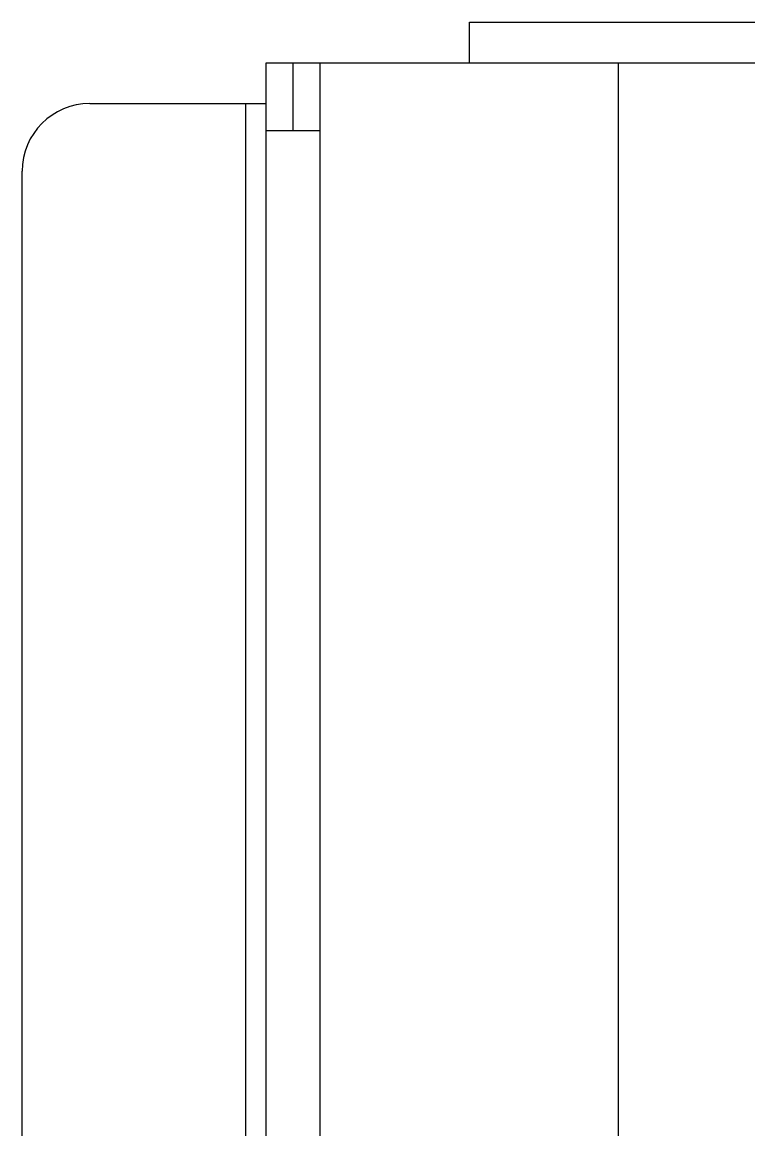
# Model space of a CAD drawing. Header units: millimetres. Extents: x 42356 to 50646, y 31507 to 39566.
# Drawn here: x 47411.53 to 47438.34, y 33934.64 to 33975.49 of the extents above; entities that cross this region are included whole.
import ezdxf

# ---------------------------------------------------------------- set-up
doc = ezdxf.new("R2010")
doc.units = ezdxf.units.MM
doc.layers.add('000-PI-ORMAR', color=2, linetype='Continuous')

msp = doc.modelspace()

# ---------------------------------------------------------------- linework, layer by layer
at = {"layer": '000-PI-ORMAR'}
for p, q in [((47428.026, 33975.489), (48213.026, 33975.489)), ((47428.026, 33973.989), (47428.026, 33975.489)), ((47420.526, 33973.989), (47421.526, 33973.989)), ((47420.526, 33973.989), (47421.526, 33973.989)), ((47420.526, 31875.989), (47420.526, 33973.989)), ((47421.526, 33973.989), (47422.525, 33973.989)), ((47421.526, 33971.489), (47421.526, 33973.989)), ((47421.526, 33973.989), (47422.525, 33973.989)), ((47421.526, 33971.489), (47421.526, 33973.989)), ((47422.526, 33973.989), (48218.526, 33973.989)), ((47422.526, 33915.989), (47422.526, 33973.989)), ((47422.526, 33915.989), (47422.526, 33973.989)), ((47433.526, 33915.989), (47433.526, 33973.989)), ((47414.026, 33972.489), (47419.776, 33972.489)), ((47419.776, 33972.489), (47420.526, 33972.489)), ((47419.776, 31975.489), (47419.776, 33972.489)), ((47420.526, 33971.489), (47422.526, 33971.489)), ((47420.526, 33971.489), (47422.526, 33971.489)), ((47411.526, 31977.989), (47411.526, 33969.989))]:
    msp.add_line(p, q, dxfattribs=at)
msp.add_arc((47414.026, 33969.989), 2.5, 90, 180, dxfattribs=at)

doc.saveas('drawing.dxf')
